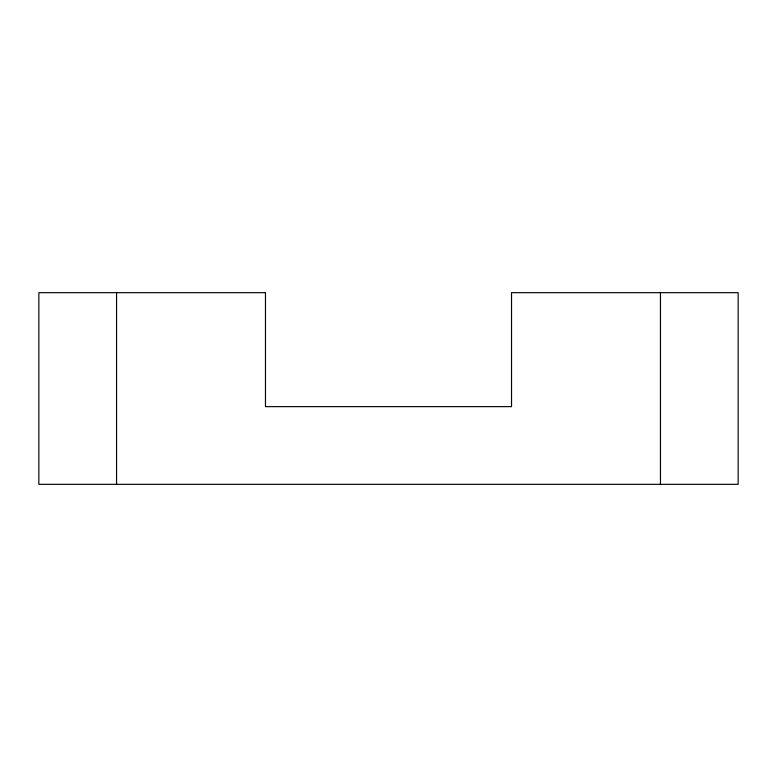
<?xml version="1.0" encoding="UTF-8"?>
<svg xmlns="http://www.w3.org/2000/svg" width="777" height="777" viewBox="0 0 777 777"><rect width="100%" height="100%" fill="white"/><g stroke="black" fill="none" stroke-linecap="round" stroke-linejoin="round"><path stroke-width="1.17" d="M660.45 292.667L660.45 484.333M116.55 292.667L116.55 484.333M265.472 292.667L38.85 292.667L38.85 484.333L738.15 484.333L738.15 292.667L511.528 292.667L511.528 406.633L265.472 406.633L265.472 292.667"/></g></svg>
